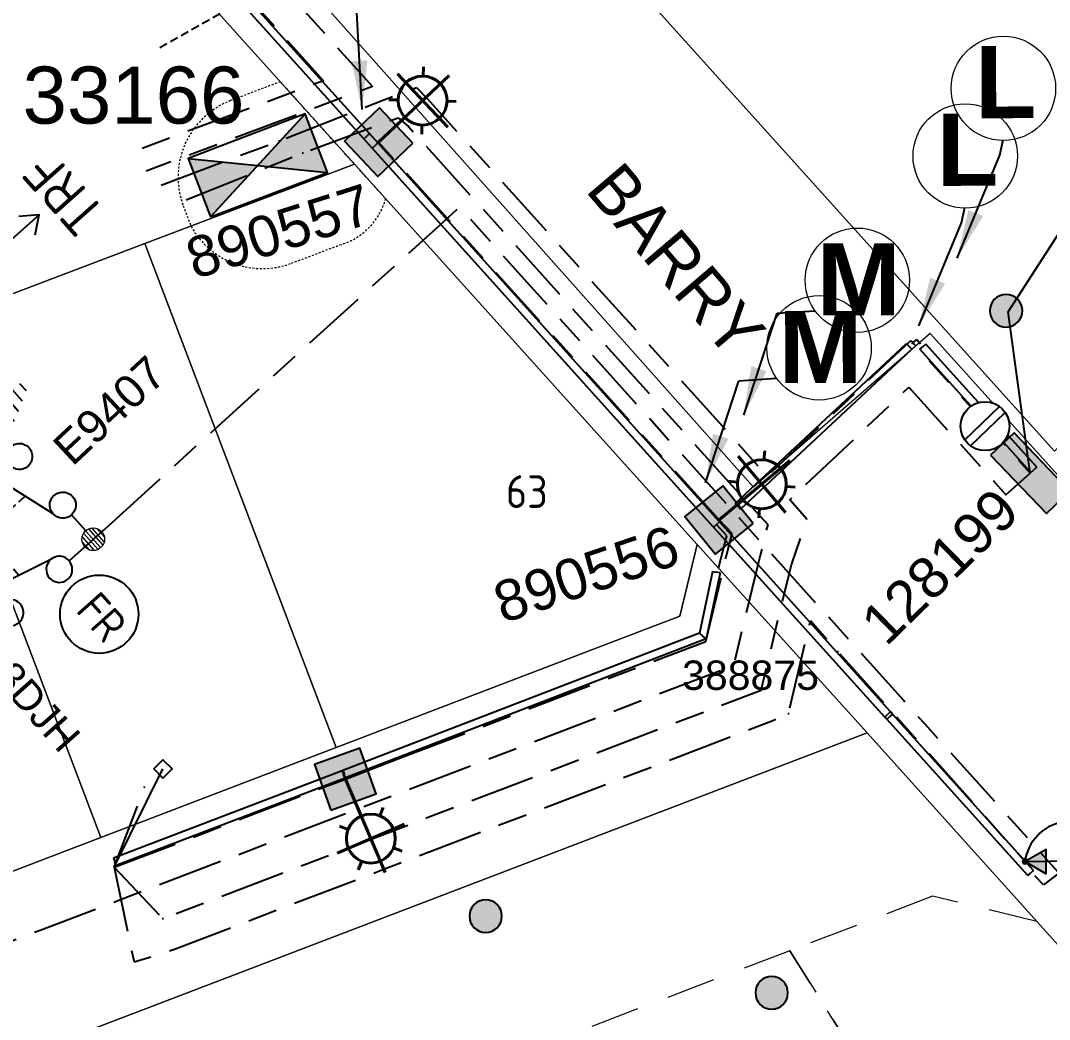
# Model space of a CAD drawing. Header units: metres. Extents: x -1 to 310379, y -2 to 6272124.
# Drawn here: x 309593.7 to 309656.7, y 6271196.6 to 6271257.8 of the extents above; entities that cross this region are included whole.
import ezdxf
from ezdxf.enums import TextEntityAlignment as Align

# ---------------------------------------------------------------- set-up
doc = ezdxf.new("R2010")
doc.units = ezdxf.units.M
for name, pattern in [('A', [0]), ('Cable Exist UG', [8.2, 4, -1.2, 1.8, -1.2]), ('CENTERX2', [4, 2.5, -0.5, 0.5, -0.5]), ('Dash', [5, 3, -2]), ('DASHED', [0.75, 0.5, -0.25]), ('HIDDEN', [0.375, 0.25, -0.125]), ('HIDDEN2', [0.1875, 0.125, -0.0625])]:
    doc.linetypes.add(name, pattern=pattern)
doc.layers.get('0').update_dxf_attribs({"color": 6})
for name, color, linetype in [('_User_LV_Exist', 7, 'Continuous'), ('_User_SL_Exist', 7, 'Continuous'), ('Duct_SP_EXT', 7, 'Continuous'), ('Equip_HV_NEW', 2, 'Continuous'), ('Equip_LV_EXT', 7, 'Continuous'), ('Equip_SP_SL_EXT', 7, 'Continuous'), ('Mains_HV_EXT', 7, 'Continuous'), ('Mains_HV_NEW_V17', 2, 'Continuous'), ('Mains_LV_EXT', 7, 'Continuous'), ('Mains_LV_NEW_Hardwired', 2, 'Continuous'), ('Notes', 7, 'Continuous'), ('Notes_HV_MISC', 7, 'Continuous'), ('Notes_SP_EXT', 7, 'Continuous'), ('Services_SP_EXT', 7, 'Continuous'), ('Sub_SP_EXT', 7, 'Continuous'), ('SupportsOH_SP_TR_HV_LV_SL_EXT', 7, 'Continuous'), ('SupportsUG_SP_LV_EXT', 7, 'Continuous'), ('SupportsUG_SP_LV_SL_EXT', 7, 'Continuous'), ('SupportsUG_SP_SL_EXT', 7, 'Continuous'), ('Trench_SP_EXT', 7, 'Continuous')]:
    doc.layers.add(name, color=color, linetype=linetype)
for name, color, linetype, lineweight in [('Cadastre Developer_SP_EXT', 9, 'Continuous', 5), ('Cadastre Land Parcels_SP_EXT', 9, 'Continuous', 5), ('Cadastre Other Property_SP_EXT', 9, 'HIDDEN', 5), ('Cadastre Roads_SP_EXT', 9, 'Continuous', 5)]:
    doc.layers.add(name, color=color, linetype=linetype, lineweight=lineweight)
doc.layers.add('UNKNOWN_FEATURES', color=1, linetype='DASHED', plot=False)
doc.styles.add('ARIAL', font='arial.ttf', dxfattribs={"height": 2})
doc.styles.add('COLUMN_LABEL', font='arial.ttf')
doc.styles.add('iecARIAL', font='arial.ttf', dxfattribs={"height": 2})
doc.styles.add('iecISOCP', font='isocp.shx')
doc.styles.add('IESYMBOL1', font='isocp.shx')
doc.styles.add('ISOCP', font='isocp.shx', dxfattribs={"height": 1.75})
doc.styles.add('ITALICT', font='ITALICT')
doc.styles.add('POLE_LABEL', font='arial.ttf')
doc.styles.get("Standard").update_dxf_attribs({"font": 'arial.ttf'})
doc.styles.add('SWG_LABEL', font='arial.ttf')
doc.styles.add('SWITCH_LABEL', font='arial.ttf', dxfattribs={"height": 2.5})
doc.linetypes.add('Cable New UG', pattern='A,7,-0.25,["x",Standard,S=2,R=0,X=0.2,Y=-0.8],-2.1', length=9.35)
doc.dimstyles.new('GISCAD Dim Style', dxfattribs={"dimtxt": 2.5, "dimasz": 3, "dimexe": 1.25, "dimexo": 0.625, "dimtad": 1, "dimtoh": 1, "dimdec": 1, "dimtxsty": 'ARIAL', "dimcen": 2.5, "dimadec": 0, "dimazin": 0, "dimtfac": 1, "dimtdec": 1, "dimtmove": 0, "dimatfit": 3, "dimfxl": 1.25, "dimarcsym": 0})

# ---------------------------------------------------------------- blocks, each defined once
blk = doc.blocks.new('*U145')
for points in [[(0, 0), (2.906, 3.16), (4.272, -0.429)], [(0, 0), (-4.272, 0.429), (-2.906, -3.16)]]:
    blk.add_hatch(color=256).paths.add_polyline_path(points)
for p, q in [((2.906, 3.16), (-2.906, -3.16)), ((-4.272, 0.429), (4.272, -0.429))]:
    blk.add_line(p, q)
blk.add_lwpolyline([(-2.906, -3.16), (4.272, -0.429), (2.906, 3.16), (-4.272, 0.429)], close=True)
for tag, height, flags, p in [('ASSET_NUM', 3.5, 8, (2, 2)), ('STREET_CODE', 0.2, 9, (1.5, 0)), ('OPERATING_VOLTAGE', 0.2, 9, (1.5, -0.6)), ('CONSTRUCTED_VOLTAGE', 0.2, 9, (1.5, -0.2)), ('NO_PHASES', 0.2, 9, (1.5, -0.4)), ('ORIENTATION', 0.2, 9, (1.5, -0.8)), ('OWNED_BY', 0.2, 9, (1.5, -1)), ('OPERATED_BY', 0.2, 9, (1.5, -1.2)), ('SECONDARY_VOLTAGE', 0.2, 9, (1.5, -1.6)), ('STATE', 0.2, 9, (1.5, -1.8)), ('MAINTAINED_BY', 0.2, 9, (1.5, -1.4)), ('SUBSTATION_TYPE', 0.2, 9, (1.5, -2.2)), ('USAGE', 0.2, 9, (1.5, -2.4)), ('PARENT', 0.2, 9, (1.5, -2)), ('LEGEND', 0.2, 9, (1.5, -2.6)), ('STREETNAME', 0.2, 9, (1.5, -3)), ('SUBURB', 0.2, 9, (1.5, -3.2)), ('LOCATION', 0.2, 9, (1.5, -2.8)), ('Z', 0.2, 1, (1.5, -3.6)), ('NOTES', 0.2, 9, (1.5, -3.4))]:
    blk.add_attdef(tag, text='', height=height, dxfattribs=dict(flags=flags)).set_placement(p, align=Align.MIDDLE_LEFT)
blk = doc.blocks.new('COLUMN_EXT')
blk.add_hatch(color=256).paths.add_polyline_path([(-1.485, 1.485), (-1.485, -1.485), (1.485, -1.485), (1.485, 1.485)])
blk.add_lwpolyline([(-1.485, -1.485), (1.485, -1.485), (1.485, 1.485), (-1.485, 1.485)], close=True)
for tag, height, style, flags, p in [('ASSET_NUM', 2.5, 'COLUMN_LABEL', 8, (2, 2)), ('STRUCTURE_PLANT_NUMBER', 0.2, 'POLE_LABEL', 9, (1.813, 0.031)), ('STREET_CODE', 0.2, 'COLUMN_LABEL', 9, (1.813, -0.2))]:
    blk.add_attdef(tag, text='', height=height, dxfattribs=dict(style=style, flags=flags)).set_placement(p, align=Align.MIDDLE_LEFT)
at = {"flags": 9}
for tag, p in [('OWNED_BY', (1.813, -0.6)), ('COLUMN_TYPE', (1.813, -0.4)), ('STATE', (1.813, -0.8)), ('USAGE', (1.813, -1)), ('LEGEND', (1.813, -1.2)), ('STREETNAME', (1.813, -1.6)), ('SUBURB', (1.813, -1.8)), ('LOCATION', (1.813, -1.4)), ('NOTES', (1.813, -2))]:
    blk.add_attdef(tag, text='', height=0.2, dxfattribs=at).set_placement(p, align=Align.MIDDLE_LEFT)
at = {"flags": 1}
blk.add_attdef('Z', (1.813, -2.351), '', height=0.2, dxfattribs=at)
blk = doc.blocks.new('PILLAR_EXT')
blk.add_hatch(color=256).paths.add_polyline_path([(-2.475, 0.99), (-2.475, -0.99), (2.475, -0.99), (2.475, 0.99)])
blk.add_lwpolyline([(-2.475, -0.99), (2.475, -0.99), (2.475, 0.99), (-2.475, 0.99)], close=True)
at = {"style": 'iecARIAL', "flags": 8}
blk.add_attdef('ASSET_NUM', (1.5, 3.5), '', height=2.5, dxfattribs=at)
for tag, p, flags in [('OWNED_BY', (0, -0.2), 9), ('STATE', (0, -0.4), 9), ('SUPPORT_TYPE', (0, -0.6), 9), ('USAGE', (0, -0.8), 9), ('LEGEND', (0, -1), 9), ('LOCATION', (0, -1.2), 9), ('NOTES', (0, -1.4), 9), ('STREETNAME', (0, -1.8), 9), ('SUBURB', (0, -2), 1), ('PARENT', (0, -1.6), 9)]:
    blk.add_attdef(tag, p, '', height=0.2, dxfattribs=dict(flags=flags))
blk = doc.blocks.new('*U146')
at = {"lineweight": 40}
for p, q in [((1.176, 3.918), (4.063, 0.466)), ((2.802, 4.246), (2.752, 3.686)), ((0.894, 0.748), (4.345, 3.636)), ((0.565, 2.375), (1.125, 2.325)), ((4.674, 2.009), (4.114, 2.059)), ((0, 0), (1.472, 1.231)), ((2.437, 0.138), (2.487, 0.698))]:
    blk.add_line(p, q, dxfattribs=at)
blk.add_circle((2.62, 2.192), 1.5, dxfattribs=at)
at = {"style": 'iecARIAL', "flags": 8}
blk.add_attdef('ASSET_NUM', (1.5, 1.5), '', height=2.5, dxfattribs=at)
for tag, p, height, flags in [('CONSTRUCTED_VOLTAGE', (0.981, -0.653), 0.2, 9), ('CONTROL_TYPE', (0.981, -0.853), 0.2, 9), ('LANTERN_PURPOSE', (0.981, -1.053), 0.2, 9), ('LANTERN_TYPE', (0.981, -1.253), 0.2, 9), ('NO_PHASES', (0.981, -1.453), 0.2, 9), ('LNUMBER', (2.181, -3.253), 2.5, 8), ('OPERATING_VOLTAGE', (0.981, -1.653), 0.2, 9), ('ORIENTATION', (0.981, -1.853), 0.2, 9), ('OWNED_BY', (0.981, -2.053), 0.2, 9), ('STATE', (0.981, -2.253), 0.2, 9), ('CEXIST', (0.981, -2.653), 0.2, 9), ('USAGE', (0.981, -2.453), 0.2, 9), ('CNEW', (0.981, -2.853), 0.2, 9), ('CNUMBER', (0.981, -3.053), 0.2, 9), ('CREMOVE', (0.981, -3.253), 0.2, 9), ('CREPLACE', (0.981, -3.453), 0.2, 9), ('LKINGHEIGHT', (0.981, -3.653), 0.2, 9), ('LBRACKET', (0.981, -3.853), 0.2, 9), ('LBRACKETVOCAB', (0.981, -4.053), 0.2, 9), ('LCATEGORY', (0.981, -4.253), 0.2, 9), ('LCHARGE1', (0.981, -4.453), 0.2, 9), ('LCHARGE1PERCENT', (0.981, -4.653), 0.2, 9), ('LCHARGE2', (0.981, -4.853), 0.2, 9), ('LCHARGE2PERCENT', (0.981, -5.053), 0.2, 9), ('LCHARGE3', (0.981, -5.253), 0.2, 9), ('LCHARGE3PERCENT', (0.981, -5.453), 0.2, 9), ('LEXIST', (0.981, -5.653), 0.2, 9), ('LLAMP', (0.981, -5.853), 0.2, 9), ('LLAMPVOCAB', (0.981, -6.053), 0.2, 9), ('LMAST', (0.981, -6.253), 0.2, 9), ('LMASTVOCAB', (0.981, -6.453), 0.2, 9), ('LNEW', (0.981, -6.653), 0.2, 9), ('LANTNUMBER', (0.981, -6.853), 0.2, 9), ('LOUTREACH', (0.981, -7.253), 0.2, 9), ('LOUTREACHVOCAB', (0.981, -7.453), 0.2, 9), ('LRATECODE', (0.981, -7.653), 0.2, 9), ('LREMOVE', (0.981, -7.853), 0.2, 9), ('LREPLACE', (0.981, -8.053), 0.2, 9), ('LTYPE', (0.981, -8.253), 0.2, 9), ('LTYPEVOCAB', (0.981, -8.453), 0.2, 9), ('LEGEND', (0.981, -8.653), 0.2, 9), ('LOCATION', (0.981, -8.853), 0.2, 9), ('STREETNAME', (0.981, -9.253), 0.2, 9), ('SUBURB', (0.981, -9.453), 0.2, 1), ('NOTES', (0.981, -9.053), 0.2, 9)]:
    blk.add_attdef(tag, p, '', height=height, dxfattribs=dict(flags=flags))
blk = doc.blocks.new('*U143')
at = {"lineweight": 40}
for p, q in [((2.753, 4.61), (2.737, 4.048)), ((1.06, 1.003), (4.33, 4.094)), ((1.149, 4.184), (4.241, 0.914)), ((0.633, 2.606), (1.196, 2.591)), ((4.757, 2.491), (4.195, 2.507)), ((0, 0), (1.608, 1.52)), ((2.637, 0.487), (2.653, 1.049))]:
    blk.add_line(p, q, dxfattribs=at)
blk.add_circle((2.695, 2.549), 1.5, dxfattribs=at)
at = {"style": 'iecARIAL', "flags": 8}
blk.add_attdef('ASSET_NUM', (1.5, 1.5), '', height=2.5, dxfattribs=at)
for tag, p, height, flags in [('CONSTRUCTED_VOLTAGE', (0.981, -0.653), 0.2, 9), ('CONTROL_TYPE', (0.981, -0.853), 0.2, 9), ('LANTERN_PURPOSE', (0.981, -1.053), 0.2, 9), ('LANTERN_TYPE', (0.981, -1.253), 0.2, 9), ('NO_PHASES', (0.981, -1.453), 0.2, 9), ('LNUMBER', (2.181, -3.253), 2.5, 8), ('OPERATING_VOLTAGE', (0.981, -1.653), 0.2, 9), ('ORIENTATION', (0.981, -1.853), 0.2, 9), ('OWNED_BY', (0.981, -2.053), 0.2, 9), ('STATE', (0.981, -2.253), 0.2, 9), ('CEXIST', (0.981, -2.653), 0.2, 9), ('USAGE', (0.981, -2.453), 0.2, 9), ('CNEW', (0.981, -2.853), 0.2, 9), ('CNUMBER', (0.981, -3.053), 0.2, 9), ('CREMOVE', (0.981, -3.253), 0.2, 9), ('CREPLACE', (0.981, -3.453), 0.2, 9), ('LKINGHEIGHT', (0.981, -3.653), 0.2, 9), ('LBRACKET', (0.981, -3.853), 0.2, 9), ('LBRACKETVOCAB', (0.981, -4.053), 0.2, 9), ('LCATEGORY', (0.981, -4.253), 0.2, 9), ('LCHARGE1', (0.981, -4.453), 0.2, 9), ('LCHARGE1PERCENT', (0.981, -4.653), 0.2, 9), ('LCHARGE2', (0.981, -4.853), 0.2, 9), ('LCHARGE2PERCENT', (0.981, -5.053), 0.2, 9), ('LCHARGE3', (0.981, -5.253), 0.2, 9), ('LCHARGE3PERCENT', (0.981, -5.453), 0.2, 9), ('LEXIST', (0.981, -5.653), 0.2, 9), ('LLAMP', (0.981, -5.853), 0.2, 9), ('LLAMPVOCAB', (0.981, -6.053), 0.2, 9), ('LMAST', (0.981, -6.253), 0.2, 9), ('LMASTVOCAB', (0.981, -6.453), 0.2, 9), ('LNEW', (0.981, -6.653), 0.2, 9), ('LANTNUMBER', (0.981, -6.853), 0.2, 9), ('LOUTREACH', (0.981, -7.253), 0.2, 9), ('LOUTREACHVOCAB', (0.981, -7.453), 0.2, 9), ('LRATECODE', (0.981, -7.653), 0.2, 9), ('LREMOVE', (0.981, -7.853), 0.2, 9), ('LREPLACE', (0.981, -8.053), 0.2, 9), ('LTYPE', (0.981, -8.253), 0.2, 9), ('LTYPEVOCAB', (0.981, -8.453), 0.2, 9), ('LEGEND', (0.981, -8.653), 0.2, 9), ('LOCATION', (0.981, -8.853), 0.2, 9), ('STREETNAME', (0.981, -9.253), 0.2, 9), ('SUBURB', (0.981, -9.453), 0.2, 1), ('NOTES', (0.981, -9.053), 0.2, 9)]:
    blk.add_attdef(tag, p, '', height=height, dxfattribs=dict(flags=flags))
blk = doc.blocks.new('*U144')
at = {"lineweight": 40}
for p, q in [((0, 0), (0.972, -2.273)), ((0.676, -1.58), (2.445, -5.718)), ((2.328, -1.734), (2.119, -2.256)), ((3.63, -2.764), (-0.508, -4.534)), ((-0.354, -2.881), (0.168, -3.091)), ((3.475, -4.416), (2.953, -4.207)), ((0.793, -5.563), (1.003, -5.041))]:
    blk.add_line(p, q, dxfattribs=at)
blk.add_circle((1.561, -3.649), 1.5, dxfattribs=at)
at = {"style": 'iecARIAL', "flags": 8}
blk.add_attdef('ASSET_NUM', (1.5, 1.5), '', height=2.5, dxfattribs=at)
for tag, p, height, flags in [('CONSTRUCTED_VOLTAGE', (0.981, -0.653), 0.2, 9), ('CONTROL_TYPE', (0.981, -0.853), 0.2, 9), ('LANTERN_PURPOSE', (0.981, -1.053), 0.2, 9), ('LANTERN_TYPE', (0.981, -1.253), 0.2, 9), ('NO_PHASES', (0.981, -1.453), 0.2, 9), ('LNUMBER', (2.181, -3.253), 2.5, 8), ('OPERATING_VOLTAGE', (0.981, -1.653), 0.2, 9), ('ORIENTATION', (0.981, -1.853), 0.2, 9), ('OWNED_BY', (0.981, -2.053), 0.2, 9), ('STATE', (0.981, -2.253), 0.2, 9), ('CEXIST', (0.981, -2.653), 0.2, 9), ('USAGE', (0.981, -2.453), 0.2, 9), ('CNEW', (0.981, -2.853), 0.2, 9), ('CNUMBER', (0.981, -3.053), 0.2, 9), ('CREMOVE', (0.981, -3.253), 0.2, 9), ('CREPLACE', (0.981, -3.453), 0.2, 9), ('LKINGHEIGHT', (0.981, -3.653), 0.2, 9), ('LBRACKET', (0.981, -3.853), 0.2, 9), ('LBRACKETVOCAB', (0.981, -4.053), 0.2, 9), ('LCATEGORY', (0.981, -4.253), 0.2, 9), ('LCHARGE1', (0.981, -4.453), 0.2, 9), ('LCHARGE1PERCENT', (0.981, -4.653), 0.2, 9), ('LCHARGE2', (0.981, -4.853), 0.2, 9), ('LCHARGE2PERCENT', (0.981, -5.053), 0.2, 9), ('LCHARGE3', (0.981, -5.253), 0.2, 9), ('LCHARGE3PERCENT', (0.981, -5.453), 0.2, 9), ('LEXIST', (0.981, -5.653), 0.2, 9), ('LLAMP', (0.981, -5.853), 0.2, 9), ('LLAMPVOCAB', (0.981, -6.053), 0.2, 9), ('LMAST', (0.981, -6.253), 0.2, 9), ('LMASTVOCAB', (0.981, -6.453), 0.2, 9), ('LNEW', (0.981, -6.653), 0.2, 9), ('LANTNUMBER', (0.981, -6.853), 0.2, 9), ('LOUTREACH', (0.981, -7.253), 0.2, 9), ('LOUTREACHVOCAB', (0.981, -7.453), 0.2, 9), ('LRATECODE', (0.981, -7.653), 0.2, 9), ('LREMOVE', (0.981, -7.853), 0.2, 9), ('LREPLACE', (0.981, -8.053), 0.2, 9), ('LTYPE', (0.981, -8.253), 0.2, 9), ('LTYPEVOCAB', (0.981, -8.453), 0.2, 9), ('LEGEND', (0.981, -8.653), 0.2, 9), ('LOCATION', (0.981, -8.853), 0.2, 9), ('STREETNAME', (0.981, -9.253), 0.2, 9), ('SUBURB', (0.981, -9.453), 0.2, 1), ('NOTES', (0.981, -9.053), 0.2, 9)]:
    blk.add_attdef(tag, p, '', height=height, dxfattribs=dict(flags=flags))
blk = doc.blocks.new('CCP_EXT')
at = {"flags": 9}
for tag, p in [('OWNED_BY', (0, -1)), ('USAGE', (0, -1.2)), ('STATE', (0, -1.8)), ('LEGEND', (0, -1.4)), ('LIFE_SUPPORT', (0, -1.6)), ('NOTES', (0, -2))]:
    blk.add_attdef(tag, text='', height=0.2, dxfattribs=at).set_placement(p, align=Align.MIDDLE_LEFT)
blk.add_wipeout([(0, 0.566), (0.566, 0), (0, -0.566), (-0.566, 0)])
blk.add_lwpolyline([(-0.566, 0), (0, 0.566), (0.566, 0), (0, -0.566), (-0.566, 0)])
at = {"flags": 1}
blk.add_attdef('Z', (0, 0), '', height=0.2, dxfattribs=at)
at = {"flags": 9}
for tag, p in [('CCP_TYPE', (0, 0)), ('OPERATING_VOLTAGE', (0, -0.6)), ('CONSTRUCTED_VOLTAGE', (0, -0.2)), ('NO_PHASES', (0, -0.4)), ('ORIENTATION', (0, -0.8))]:
    blk.add_attdef(tag, text='', height=0.2, dxfattribs=at).set_placement(p, align=Align.MIDDLE_LEFT)
blk = doc.blocks.new('POLE_EXT')
blk.add_hatch(color=256).paths.add_polyline_path([(-1, 0, 1), (1, 0, 1)])
blk.add_lwpolyline([(-1, 0, 1), (1, 0, 1)], format="xyb", close=True)
for tag, height, flags, p in [('pNumber', 2.5, 8, (-17.84, 2.067)), ('OWNED_BY', 0.2, 9, (1.355, -0.4)), ('PARENT', 0.2, 9, (1.355, -0.6)), ('SPECIAL_USE', 0.2, 9, (1.355, -0.8)), ('STATE', 0.2, 9, (1.355, -1)), ('USAGE', 0.2, 9, (1.355, -1.2)), ('cLV', 0.2, 9, (1.355, -1.4)), ('hDepth', 0.2, 9, (1.355, -1.6)), ('hDia', 0.2, 9, (1.355, -1.8)), ('cHV', 0.2, 9, (1.355, -2)), ('LBRACKET', 0.2, 9, (1.355, -2.2)), ('LExisting', 0.2, 9, (1.355, -2.4)), ('LANTNUMBER', 0.2, 9, (1.355, -2.6)), ('LOther', 0.2, 9, (1.355, -2.8)), ('LRemove', 0.2, 9, (1.355, -3)), ('LEGEND', 0.2, 9, (1.355, -3.2)), ('cLinedev', 0.2, 9, (1.355, -3.4)), ('pExisting', 0.2, 9, (1.355, -3.8)), ('LOCATION', 0.2, 9, (1.355, -3.6)), ('pFooting', 0.2, 9, (1.355, -4.4)), ('PFNUMBER', 0.2, 9, (1.355, -4)), ('NEWPFNUMBER', 0.2, 9, (1.355, -4.2)), ('pNew', 0.2, 9, (1.355, -4.6)), ('pRelocate', 0.2, 9, (1.355, -5)), ('pRemove', 0.2, 9, (1.355, -5.2)), ('pReplace', 0.2, 9, (1.355, -5.4)), ('pStay', 0.2, 9, (1.355, -5.6)), ('cspan', 0.2, 9, (1.355, -6)), ('STREETNAME', 0.2, 9, (1.355, -6.2)), ('SUBURB', 0.2, 9, (1.355, -6.4)), ('pType', 0.2, 9, (1.355, -5.8)), ('OPERATED_BY', 0.2, 9, (1.355, -7.014)), ('NOTES', 0.2, 9, (1.355, -6.6)), ('MAINTAINED_BY', 0.2, 9, (1.355, -6.814))]:
    blk.add_attdef(tag, text='', height=height, dxfattribs=dict(flags=flags)).set_placement(p, align=Align.MIDDLE_LEFT)
at = {"style": 'POLE_LABEL'}
for tag, height, flags, p in [('ASSET_NUM', 2.5, 8, (2, 2)), ('STRUCTURE_PLANT_NUMBER', 0.2, 9, (1.355, 0.028)), ('STREET_CODE', 0.2, 9, (1.355, -0.2))]:
    blk.add_attdef(tag, text='', height=height, dxfattribs=dict(at, flags=flags)).set_placement(p, align=Align.MIDDLE_LEFT)
at = {"flags": 1}
blk.add_attdef('Z', (1.355, -7.328), '', height=0.2, dxfattribs=at)
blk = doc.blocks.new('LV_UG_LINKS_CLOSED_EXT')
blk.add_wipeout([(-1.056, 1.057), (-1.18, 0.916), (-1.286, 0.761), (-1.371, 0.594), (-1.435, 0.417), (-1.476, 0.234), (-1.493, 0.047), (-1.487, -0.14), (-1.458, -0.326), (-1.406, -0.506), (-1.331, -0.678), (-1.236, -0.839), (-1.121, -0.988), (-0.988, -1.12), (-0.84, -1.235), (-0.679, -1.331), (-0.506, -1.406), (-0.326, -1.458), (-0.141, -1.487), (0.047, -1.493), (0.233, -1.476), (0.416, -1.435), (0.593, -1.371), (0.76, -1.286), (0.915, -1.181), (1.056, -1.057), (1.18, -0.916), (1.286, -0.761), (1.371, -0.594), (1.435, -0.417), (1.476, -0.234), (1.493, -0.047), (1.487, 0.14), (1.458, 0.326), (1.406, 0.506), (1.331, 0.678), (1.236, 0.839), (1.121, 0.988), (0.988, 1.12), (0.84, 1.235), (0.679, 1.331), (0.506, 1.406), (0.326, 1.458), (0.141, 1.487), (-0.047, 1.493), (-0.233, 1.476), (-0.416, 1.435), (-0.593, 1.371), (-0.76, 1.286), (-0.915, 1.181)])
for p, q in [((-0.25, -1.479), (-0.25, 1.479)), ((0.25, -1.479), (0.25, 1.479))]:
    blk.add_line(p, q)
blk.add_circle((0, 0), 1.5)
at = {"flags": 9}
for tag, p in [('ACTUAL_STATUS', (0, 0)), ('OPERATING_VOLTAGE', (0, -0.6)), ('CONSTRUCTED_VOLTAGE', (0, -0.2)), ('NO_PHASES', (0, -0.4)), ('ORIENTATION', (0, -0.8)), ('STATE', (0, -1)), ('SWITCH_TYPE', (0, -1.2)), ('USAGE', (0, -1.4)), ('NOTES', (0, -1.6))]:
    blk.add_attdef(tag, text='', height=0.2, dxfattribs=at).set_placement(p, align=Align.MIDDLE_LEFT)
at = {"flags": 1}
blk.add_attdef('Z', (0, 0), '', height=0.2, dxfattribs=at)
blk = doc.blocks.new('SWG_SIE_TRF_NOES_NEW')
for p, q in [((7.008, 0.801), (2.793, 1.949)), ((14.679, 0), (20.536, -0.004))]:
    blk.add_line(p, q)
at = {"linetype": 'DASHED'}
blk.add_lwpolyline([(4.901, 1.375), (4.901, 4.638), (12.609, 4.638)], dxfattribs=at)
for points in [[(2.998, -0.79, 1), (3.002, 0.81, 1)], [(6.998, -0.798, 1), (7.002, 0.801, 1)]]:
    blk.add_lwpolyline(points, format="xyb", close=True)
for points in [[(19.536, -0.753), (20.536, -0.004), (19.536, 0.747)], [(2.2, 0.011), (1.2, 0.011)], [(7.8, 0), (9.453, 0)]]:
    blk.add_lwpolyline(points)
at = {"flags": 1}
blk.add_attdef('Z', (0, 0), '', height=0.2, dxfattribs=at)
at = {"style": 'SWITCH_LABEL', "flags": 9}
blk.add_attdef('STREET_CODE', text='', height=0.2, dxfattribs=at).set_placement((0, -0.2), align=Align.MIDDLE_LEFT)
at = {"flags": 9}
for tag, p in [('ORIENTATION', (0, -0.4)), ('PARENT', (0, -0.6)), ('SUBURB', (0, -1)), ('STREETNAME', (0, -1.2)), ('USAGE', (0, -0.8)), ('OWNED_BY', (0.004, -1.886)), ('LOCATION', (0, -1.4)), ('NOTES', (0, -1.6)), ('OPERATED_BY', (-0.002, -2.108)), ('MAINTAINED_BY', (-0.003, -2.315))]:
    blk.add_attdef(tag, text='', height=0.2, dxfattribs=at).set_placement(p, align=Align.MIDDLE_LEFT)
blk = doc.blocks.new('SWG_FUSE_NEW')
for points in [[(1.151, 0.718), (4.044, -0.706)], [(1.16, -0.715), (4.044, 0.727)]]:
    blk.add_lwpolyline(points)
for centre in [(0.8, -0.001), (4.4, 0.01)]:
    blk.add_circle(centre, 0.8)
blk = doc.blocks.new('SWG_SIE_TRF_NEW')
at = {"linetype": 'CENTERX2'}
blk.add_blockref('SWG_SIE_TRF_NOES_NEW', (0, 0), dxfattribs=at)
at = {"linetype": 'CENTERX2', "rotation": 180}
blk.add_blockref('SWG_FUSE_NEW', (14.679, 0), dxfattribs=at)
at = {"style": 'IESYMBOL1'}
blk.add_text('TRF', height=2.5, rotation=89.98256, dxfattribs=at).set_placement((22.515, -0.055), align=Align.MIDDLE_CENTER)
blk = doc.blocks.new('FAULT_INDIC_SE')
blk.add_circle((0, 0), 2.4)
at = {"insert": (-1.152, 1.002), "char_height": 2, "width": 2.70423, "attachment_point": 1, "style": 'iecISOCP'}
blk.add_mtext('FR', dxfattribs=at)
blk = doc.blocks.new('SWG_SIE_SU_NEW')
blk.add_line((5.808, 0.79), (1.594, 1.938))
at = {"linetype": 'A', "lineweight": 0}
for p, q in [((8.381, 0.659), (8.379, -0.682)), ((8.579, -0.712), (8.581, 0.688)), ((8.781, 0.659), (8.779, -0.683)), ((7.981, 0.347), (7.98, -0.368)), ((8.18, -0.584), (8.181, 0.562)), ((8.98, -0.588), (8.981, 0.564)), ((9.181, 0.351), (9.18, -0.376))]:
    blk.add_line(p, q, dxfattribs=at)
at = {"linetype": 'DASHED'}
blk.add_lwpolyline([(3.701, 1.364), (3.701, 4.733), (7.222, 4.733)], dxfattribs=at)
for points in [[(1.798, -0.802, 1), (1.802, 0.798, 1)], [(5.798, -0.81, 1), (5.802, 0.79, 1)]]:
    blk.add_lwpolyline(points, format="xyb", close=True)
for points in [[(1, 0), (0, 0)], [(6.6, -0.012), (10.1, -0.012)]]:
    blk.add_lwpolyline(points)
at = {"linetype": 'A', "lineweight": 0}
blk.add_circle((8.582, -0.012), 0.7, dxfattribs=at)
at = {"style": 'SWG_LABEL', "flags": 8}
blk.add_attdef('ASSET_NUM', text='', height=2.5, rotation=179.95437, dxfattribs=at).set_placement((-2.4, 0.012), align=Align.MIDDLE_LEFT)
at = {"flags": 1}
blk.add_attdef('Z', (0, 0), '', height=0.2, dxfattribs=at)
at = {"style": 'SWITCH_LABEL', "flags": 9}
blk.add_attdef('STREET_CODE', text='', height=0.2, dxfattribs=at).set_placement((0, 0), align=Align.MIDDLE_LEFT)
at = {"flags": 9}
for tag, p in [('ORIENTATION', (0, -0.2)), ('USAGE', (0, -0.6)), ('PARENT', (0, -0.4)), ('SUBURB', (0, -0.8)), ('STREETNAME', (0, -1)), ('LOCATION', (0, -1.2)), ('OPERATED_BY', (-0.013, -1.84)), ('OWNED_BY', (-0.007, -1.617)), ('NOTES', (0, -1.4)), ('MAINTAINED_BY', (-0.015, -2.047))]:
    blk.add_attdef(tag, text='', height=0.2, dxfattribs=at).set_placement(p, align=Align.MIDDLE_LEFT)
blk = doc.blocks.new('SWG_SIE_ES_NEW')
for p, q in [((-5.793, 0.779), (-1.793, 1.926)), ((0.012, -1.212), (2.412, -1.207)), ((0.313, -1.811), (2.113, -1.807)), ((0.614, -2.41), (1.814, -2.408)), ((0.915, -3.01), (1.515, -3.008))]:
    blk.add_line(p, q)
for points in [[(-5.789, -0.821, -1), (-5.793, 0.779, -1)], [(-1.789, -0.813, -1), (-1.793, 0.787, -1)]]:
    blk.add_lwpolyline(points, format="xyb", close=True)
for points in [[(-6.591, -0.023), (-7.891, -0.023)], [(-0.991, -0.012), (1.212, -0.012), (1.212, -1.209)]]:
    blk.add_lwpolyline(points)
at = {"flags": 1}
blk.add_attdef('Z', (0, 0), '', height=0.2, dxfattribs=at)
at = {"style": 'SWITCH_LABEL', "flags": 9}
blk.add_attdef('STREET_CODE', text='', height=0.2, dxfattribs=at).set_placement((0, -0.2), align=Align.MIDDLE_LEFT)
at = {"flags": 9}
for tag, p in [('ORIENTATION', (0, -0.4)), ('PARENT', (0, -0.6)), ('SUBURB', (0, -1)), ('STREETNAME', (0, -1.2)), ('USAGE', (0, -0.8)), ('OWNED_BY', (0.004, -1.783)), ('LOCATION', (0, -1.4)), ('NOTES', (0, -1.6)), ('OPERATED_BY', (-0.003, -2.005)), ('MAINTAINED_BY', (-0.004, -2.212))]:
    blk.add_attdef(tag, text='', height=0.2, dxfattribs=at).set_placement(p, align=Align.MIDDLE_LEFT)
at = {"style": 'ARIAL', "flags": 8}
blk.add_attdef('ASSET_NUM', text='', height=2, dxfattribs=at).set_placement((14.296, -5.086), align=Align.MIDDLE_RIGHT)
blk = doc.blocks.new('*U152')
for p, q in [((-1.6, 0), (-1.6, 54.053)), ((-1.6, 54.053), (-0.8, 54.053)), ((0, 54.053), (-0.8, 54.053)), ((0, 0), (0, 54.053)), ((-1.6, 0), (-0.8, 0)), ((0, 0), (-0.8, 0))]:
    blk.add_line(p, q)
at = {"style": 'ARIAL'}
blk.add_attdef('SWG_TYPE', text='', height=1.8, rotation=90, dxfattribs=at).set_placement((-0.8, 54.798), align=Align.MIDDLE_LEFT)
blk.add_attdef('SUB_TYPE', text='', height=1.8, rotation=90, dxfattribs=at).set_placement((-0.8, -0.757), align=Align.MIDDLE_RIGHT)
blk = doc.blocks.new('UGOH_EXT')
blk.add_hatch(color=256).paths.add_polyline_path([(-0.753, 1.698), (0.747, 1.698), (-0.003, 2.997)])
at = {"color": 1}
blk.add_lwpolyline([(-0.753, 1.698), (0.747, 1.698), (-0.003, 2.997)], close=True, dxfattribs=at)
for tag, flags, p in [('CONSTRUCTED_VOLTAGE', 9, (1.5, 0)), ('OPERATING_VOLTAGE', 9, (1.5, -0.2)), ('ORIENTATION', 9, (1.5, -0.4)), ('STATE', 9, (1.5, -0.6)), ('OWNED_BY', 9, (1.5, -1)), ('OPERATED_BY', 9, (1.5, -1.2)), ('USAGE', 9, (1.5, -0.8)), ('ACTUAL_STATUS', 9, (1.5, -1.6)), ('MAINTAINED_BY', 9, (1.5, -1.4)), ('NUMBER_OF_PHASES', 9, (1.5, -1.8)), ('TYPE', 1, (1.5, -2))]:
    blk.add_attdef(tag, text='', height=0.2, dxfattribs=dict(flags=flags)).set_placement(p, align=Align.MIDDLE_LEFT)
blk = doc.blocks.new('BOND POINT')
blk.add_hatch(color=256).paths.add_polyline_path([(-1, 0, 1), (1, 0, 1)])
blk.add_lwpolyline([(-1, 0, 1), (1, 0, 1)], format="xyb", close=True)

msp = doc.modelspace()

# ---------------------------------------------------------------- linework, layer by layer
at = {"layer": '_User_SL_Exist', "linetype": 'Cable Exist UG'}
for points in [[(309636.479, 6271227.215), (309615.616, 6271250.377)], [(309613.574, 6271211.33), (309617.166, 6271212.704), (309617.166, 6271212.704), (309635.664, 6271219.771), (309636.932, 6271225.044), (309637.29, 6271226.395), (309636.479, 6271227.215)]]:
    msp.add_lwpolyline(points, dxfattribs=at)
at = {"layer": 'Cadastre Developer_SP_EXT', "linetype": 'Dash'}
for points in [[(309655.953, 6271202.606), (309649.565, 6271204.145), (309640.818, 6271200.803), (309655.313, 6271177.629), (309672.524, 6271184.206), (309655.953, 6271202.606)], [(309640.818, 6271200.803), (309628.146, 6271195.962), (309642.64, 6271172.788), (309655.313, 6271177.629), (309640.818, 6271200.803)]]:
    msp.add_lwpolyline(points, close=True, dxfattribs=at)
at = {"layer": 'Cadastre Land Parcels_SP_EXT', "linetype": 'Continuous'}
for points in [[(309767.32, 6271341.109), (309724.764, 6271388.349), (309611.989, 6271281.482), (309657.037, 6271231.428), (309767.32, 6271341.109)], [(309601.287, 6271244.168), (309614.13, 6271249.038), (309592.209, 6271273.371), (309585.77, 6271274.901), (309579.701, 6271272.601), (309591.902, 6271240.609), (309601.287, 6271244.168)], [(309634.076, 6271221.322), (309635.133, 6271225.721), (309614.13, 6271249.038), (309601.287, 6271244.168), (309613.019, 6271213.266), (309634.076, 6271221.322)], [(309613.019, 6271213.266), (309601.287, 6271244.168), (309591.902, 6271240.609), (309586.849, 6271238.693), (309598.583, 6271207.743), (309613.019, 6271213.266)], [(309598.583, 6271207.743), (309586.849, 6271238.693), (309577.598, 6271235.185), (309574.303, 6271233.936), (309586.03, 6271202.941), (309598.583, 6271207.743)], [(309352.538, 6271035.154), (309410.038, 6271057.127), (309431.602, 6271065.367), (309498.654, 6271090.99), (309515.56, 6271097.45), (309544.629, 6271108.558), (309572.862, 6271119.346), (309603.262, 6271130.962), (309621.129, 6271137.79), (309655.718, 6271151.006), (309690.466, 6271164.284), (309659.843, 6271198.286), (309645.549, 6271214.158), (309407.648, 6271123.169), (309382.758, 6271113.649), (309184.979, 6271038), (309047.186, 6270985.291), (309033.174, 6270980.141), (309109.289, 6270942.194), (309352.538, 6271035.154)]]:
    msp.add_lwpolyline(points, close=True, dxfattribs=at)
at = {"layer": 'Cadastre Other Property_SP_EXT', "linetype": 'HIDDEN2'}
msp.add_lwpolyline([(309609.587, 6271254.081), (309606.542, 6271252.926), (309606.542, 6271252.926, 0.41255), (309603.64, 6271246.479), (309603.64, 6271246.479), (309604.118, 6271245.217), (309604.118, 6271245.217, 0.374348), (309610.269, 6271242.951), (309610.269, 6271242.951), (309613.234, 6271244.075), (309613.234, 6271244.075, 0.263007), (309616.043, 6271246.914), (309616.043, 6271246.914), (309609.587, 6271254.081)], format="xyb", close=True, dxfattribs=at)
at = {"layer": 'Duct_SP_EXT'}
for p, q in [((309614.705, 6271250.581), (309607.222, 6271258.888)), ((309615.062, 6271250.902), (309607.578, 6271259.209)), ((309614.705, 6271250.581), (309614.883, 6271250.741)), ((309614.705, 6271250.581), (309614.883, 6271250.741)), ((309615.214, 6271250.016), (309614.705, 6271250.581)), ((309615.062, 6271250.902), (309614.883, 6271250.741)), ((309615.062, 6271250.902), (309614.883, 6271250.741)), ((309615.571, 6271250.337), (309615.062, 6271250.902)), ((309615.214, 6271250.016), (309615.393, 6271250.176)), ((309636.144, 6271226.78), (309615.214, 6271250.016)), ((309615.571, 6271250.337), (309615.393, 6271250.176)), ((309636.501, 6271227.102), (309615.571, 6271250.337)), ((309637.456, 6271228.228), (309647.969, 6271238.031)), ((309647.969, 6271238.031), (309648.133, 6271237.855)), ((309648.296, 6271237.68), (309648.133, 6271237.855)), ((309648.786, 6271237.679), (309648.965, 6271237.839)), ((309649.143, 6271238), (309648.965, 6271237.839)), ((309655.951, 6271230.451), (309649.143, 6271238)), ((309637.784, 6271227.877), (309648.296, 6271237.68)), ((309655.595, 6271230.13), (309648.786, 6271237.679)), ((309655.595, 6271230.13), (309655.773, 6271230.29)), ((309655.951, 6271230.451), (309655.773, 6271230.29)), ((309637.456, 6271228.228), (309637.62, 6271228.052)), ((309637.784, 6271227.877), (309637.62, 6271228.052)), ((309636.501, 6271227.102), (309636.322, 6271226.941)), ((309636.501, 6271227.102), (309636.322, 6271226.941)), ((309646.991, 6271215.456), (309636.501, 6271227.102)), ((309636.144, 6271226.78), (309636.322, 6271226.941)), ((309636.144, 6271226.78), (309636.322, 6271226.941)), ((309646.634, 6271215.135), (309636.144, 6271226.78)), ((309636.079, 6271224.065), (309635.279, 6271220.277)), ((309636.548, 6271223.966), (309635.695, 6271219.923)), ((309636.079, 6271224.065), (309636.314, 6271224.016)), ((309636.548, 6271223.966), (309636.314, 6271224.016)), ((309635.279, 6271220.277), (309613.412, 6271211.846)), ((309635.279, 6271220.277), (309635.487, 6271220.1)), ((309635.695, 6271219.923), (309613.584, 6271211.398)), ((309635.695, 6271219.923), (309635.487, 6271220.1)), ((309646.634, 6271215.135), (309646.812, 6271215.295)), ((309646.759, 6271214.995), (309646.634, 6271215.135)), ((309646.759, 6271214.995), (309646.938, 6271215.156)), ((309646.759, 6271214.995), (309646.938, 6271215.156)), ((309646.991, 6271215.456), (309646.812, 6271215.295)), ((309647.116, 6271215.317), (309646.938, 6271215.156)), ((309647.116, 6271215.317), (309646.938, 6271215.156)), ((309647.116, 6271215.317), (309646.991, 6271215.456)), ((309655.751, 6271205.729), (309647.116, 6271215.317)), ((309655.394, 6271205.408), (309646.759, 6271214.995)), ((309613.412, 6271211.846), (309613.383, 6271211.835)), ((309613.383, 6271211.835), (309613.469, 6271211.611)), ((309613.412, 6271211.846), (309613.498, 6271211.622)), ((309613.412, 6271211.846), (309613.498, 6271211.622)), ((309613.555, 6271211.387), (309613.469, 6271211.611)), ((309613.584, 6271211.398), (309613.498, 6271211.622)), ((309613.584, 6271211.398), (309613.498, 6271211.622)), ((309613.584, 6271211.398), (309613.555, 6271211.387)), ((309599.365, 6271206.481), (309599.451, 6271206.256)), ((309599.536, 6271206.032), (309599.451, 6271206.256)), ((309655.751, 6271205.729), (309655.573, 6271205.568)), ((309655.394, 6271205.408), (309655.573, 6271205.568))]:
    msp.add_line(p, q, dxfattribs=at)
at = {"layer": 'Mains_LV_EXT', "linetype": 'Cable Exist UG', "flags": 128}
for points in [[(309610.502, 6271280.144), (309614.006, 6271276.013), (309612.576, 6271274.837), (309612.576, 6271274.837), (309609.016, 6271278.806), (309604.636, 6271283.788), (309595.716, 6271275.449), (309615.238, 6271253.791), (309609.014, 6271251.457), (309601.359, 6271248.596)], [(309512.99, 6271249.421), (309530.515, 6271256.045), (309530.515, 6271256.045), (309537.901, 6271258.847), (309537.242, 6271260.4), (309539.818, 6271261.713), (309539.818, 6271261.713), (309562.708, 6271270.317), (309562.744, 6271270.316), (309564.81, 6271271.195), (309564.81, 6271271.195), (309584.162, 6271278.536), (309585.762, 6271279.036), (309586.856, 6271276.471), (309588.126, 6271276.345), (309588.126, 6271276.345), (309592.92, 6271275.633), (309593.757, 6271274.641), (309593.757, 6271274.641), (309612.237, 6271254.146), (309607.85, 6271252.506), (309600.257, 6271249.679)], [(309602.279, 6271247.748), (309609.515, 6271250.456), (309609.515, 6271250.456), (309615.925, 6271252.976), (309617.944, 6271253.732), (309617.944, 6271253.732), (309618.588, 6271253.054), (309619.512, 6271252.028), (309619.512, 6271252.028), (309639.437, 6271229.908), (309648.233, 6271238.22), (309648.233, 6271238.22), (309655.55, 6271230.09)]]:
    msp.add_lwpolyline(points, dxfattribs=at)
at = {"layer": 'Mains_LV_NEW_Hardwired', "color": 7, "linetype": 'Continuous'}
msp.add_arc((309658.064, 6271205.879), 2.869, 319.22967, 171.80221, dxfattribs=at).dxf.unprotected_set("ltscale", 0)
at = {"layer": 'Notes_HV_MISC', "color": 2, "lineweight": 0}
for centre in [(309653.907, 6271253.674), (309644.953, 6271241.915)]:
    msp.add_circle(centre, 3.2, dxfattribs=at)
at = {"layer": 'Notes_SP_EXT', "color": 2, "lineweight": 0}
for centre in [(309651.566, 6271249.527), (309642.611, 6271237.768)]:
    msp.add_circle(centre, 3.2, dxfattribs=at)
at = {"layer": 'Services_SP_EXT'}
for points in [[(309654.197, 6271239.969), (309663.023, 6271253.638), (309665.606, 6271261.711)], [(309655.55, 6271230.089), (309654.197, 6271239.969)]]:
    msp.add_lwpolyline(points, dxfattribs=at)
at = {"layer": 'Trench_SP_EXT', "linetype": 'Cable Exist UG'}
for points in [[(309648.288, 6271238.016), (309648.603, 6271238.278), (309648.828, 6271238.007)], [(309636.479, 6271227.215), (309637.347, 6271227.927)], [(309636.454, 6271224.255), (309636.948, 6271226.246), (309636.326, 6271226.937)], [(309599.41, 6271205.92), (309601.29, 6271210.883)], [(309658.275, 6271206.313), (309656.373, 6271204.852), (309655.841, 6271205.406)]]:
    msp.add_lwpolyline(points, dxfattribs=at)
at = {"layer": 'UNKNOWN_FEATURES'}
msp.add_lwpolyline([(309602.197, 6271256.178), (309614.108, 6271262.932)], dxfattribs=at)

# ---------------------------------------------------------------- block references
at = {"layer": 'Equip_HV_NEW', "linetype": 'CENTERX2', "rotation": 221.6855509963869}
msp.add_blockref('*U152', (309555.574, 6271258.512), dxfattribs=at).add_auto_attribs({'SUB_TYPE': 'PM', 'SWG_TYPE': '8DJH'})
at = {"layer": 'Equip_HV_NEW', "linetype": 'CENTERX2'}
ref = msp.add_blockref('SWG_SIE_TRF_NEW', (309579.473, 6271232.268), dxfattribs=dict(at, rotation=41.68555099638694))
ref.add_attrib('ASSET_NUM', 'E9404', dxfattribs={"layer": '0', "height": 2.5, "rotation": 43, "style": 'SWG_LABEL'}).set_placement((309569.857, 6271224.3), align=Align.MIDDLE_LEFT)
ref = msp.add_blockref('SWG_SIE_ES_NEW', (309592.39, 6271232.437), dxfattribs=dict(at, rotation=131.685550996387))
ref.add_attrib('ASSET_NUM', 'E9407', dxfattribs={"layer": '0', "height": 2, "rotation": 43, "style": 'ARIAL'}).set_placement((309602.07, 6271236.693), align=Align.MIDDLE_RIGHT)
ref = msp.add_blockref('SWG_SIE_SU_NEW', (309591.704, 6271220.338), dxfattribs=dict(at, rotation=41.68555099638694))
ref.add_attrib('ASSET_NUM', 'E9403', dxfattribs={"layer": '0', "height": 2.5, "rotation": 43, "style": 'SWG_LABEL'}).set_placement((309581.401, 6271212.077), align=Align.MIDDLE_LEFT)
at = {"layer": 'Equip_HV_NEW', "linetype": 'CENTERX2', "rotation": 311.685550996387}
msp.add_blockref('FAULT_INDIC_SE', (309598.491, 6271221.438), dxfattribs=at)
at = {"layer": 'Equip_LV_EXT', "linetype": 'Cable Exist UG', "rotation": 90.019497692274}
msp.add_blockref('UGOH_EXT', (309658.229, 6271206.271), dxfattribs=at)
at = {"layer": 'Equip_SP_SL_EXT'}
for name, p in [('*U143', (309615.616, 6271250.377)), ('*U146', (309636.479, 6271227.215)), ('*U144', (309613.574, 6271211.33))]:
    msp.add_blockref(name, p, dxfattribs=at)
at = {"layer": 'Mains_LV_NEW_Hardwired', "color": 7, "linetype": 'Continuous', "xscale": 0.15, "yscale": 0.15, "zscale": 0.15}
msp.add_blockref('BOND POINT', (309655.225, 6271206.288), dxfattribs=at).dxf.unprotected_set("ltscale", 0)
at = {"layer": 'Sub_SP_EXT'}
ref = msp.add_blockref('*U145', (309608.207, 6271248.951), dxfattribs=at)
ref.add_attrib('ASSET_NUM', '33166', dxfattribs={"height": 3.5}).set_placement((309607.387, 6271253.264), align=Align.MIDDLE_RIGHT)
at = {"layer": 'SupportsOH_SP_TR_HV_LV_SL_EXT'}
for p in [(309654.067, 6271240.042), (309622.174, 6271202.927), (309639.702, 6271198.226)]:
    msp.add_blockref('POLE_EXT', p, dxfattribs=at)
at = {"layer": 'SupportsUG_SP_LV_EXT'}
ref = msp.add_blockref('PILLAR_EXT', (309655.55, 6271230.089), dxfattribs=dict(at, rotation=313.6794416495813))
ref.add_attrib('ASSET_NUM', '128199', dxfattribs={"height": 2.5, "rotation": 44.44756, "style": 'iecARIAL'}).set_placement((309645.843, 6271220.294), align=Align.MIDDLE_LEFT)
at = {"layer": 'SupportsUG_SP_SL_EXT'}
ref = msp.add_blockref('COLUMN_EXT', (309615.616, 6271250.377), dxfattribs=dict(at, rotation=133.5478813246699))
ref.add_attrib('ASSET_NUM', '890557', dxfattribs={"layer": 'SupportsUG_SP_LV_SL_EXT', "height": 2.5, "rotation": 17.69311, "style": 'COLUMN_LABEL'}).set_placement((309615.055, 6271246.689), align=Align.MIDDLE_RIGHT)
ref = msp.add_blockref('COLUMN_EXT', (309636.479, 6271227.215), dxfattribs=dict(at, rotation=128.9452403474355))
ref.add_attrib('ASSET_NUM', '890556', dxfattribs={"layer": 'SupportsUG_SP_LV_SL_EXT', "height": 2.5, "rotation": 18.6737, "style": 'COLUMN_LABEL'}).set_placement((309633.857, 6271225.771), align=Align.MIDDLE_RIGHT)
at = {"layer": 'SupportsUG_SP_SL_EXT', "rotation": 19.71979510629959}
msp.add_blockref('COLUMN_EXT', (309613.574, 6271211.33), dxfattribs=at)

# ---------------------------------------------------------------- texts
at = {"layer": 'Cadastre Land Parcels_SP_EXT', "style": 'ISOCP'}
msp.add_text('63', height=2, dxfattribs=at).set_placement((309623.416, 6271227.952))
at = {"layer": 'Duct_SP_EXT'}
msp.add_text('388875', height=1.8, dxfattribs=at).set_placement((309634.211, 6271216.797))
at = {"layer": 'Notes', "insert": (309633.844, 6271243.132), "char_height": 3, "attachment_point": 5, "rotation": 310.43954, "style": 'ITALICT'}
msp.add_mtext('{\\fStylus BT|b0|i0|c0|p34;BARRY }', dxfattribs=at)
at = {"layer": 'Notes_HV_MISC', "color": 2, "lineweight": 0, "char_height": 4.424, "width": 2.6544, "attachment_point": 2, "rotation": 0.10038, "style": 'iecISOCP'}
for s, insert in [('{\\fArial|b1|i0|c0|p34;L}', (309654.041, 6271256.272)), ('{\\fArial|b1|i0|c0|p34;M}', (309645.031, 6271244.18))]:
    msp.add_mtext(s, dxfattribs=dict(at, insert=insert))
at = {"layer": 'Notes_SP_EXT', "color": 2, "lineweight": 0, "char_height": 4.424, "width": 2.6544, "attachment_point": 2, "rotation": 0.10038, "style": 'iecISOCP'}
for s, insert in [('{\\fArial|b1|i0|c0|p34;L}', (309651.699, 6271252.125)), ('{\\fArial|b1|i0|c0|p34;M}', (309642.689, 6271240.033))]:
    msp.add_mtext(s, dxfattribs=dict(at, insert=insert))

# ---------------------------------------------------------------- leaders
at = {"layer": 'Notes_HV_MISC', "color": 2, "lineweight": 0}
for points in [[(309651.062, 6271243.269), (309653.689, 6271249.573), (309653.892, 6271250.514)], [(309637.987, 6271233.644), (309640.038, 6271239.886), (309642.346, 6271240.046)]]:
    msp.add_leader(points, dimstyle='GISCAD Dim Style', override={"dimgap": 0.625, "dimtad": 0}, dxfattribs=at)
at = {"layer": 'Notes_SP_EXT', "color": 2, "lineweight": 0}
for points in [[(309614.599, 6271252.372), (309614.228, 6271259.098), (309616.679, 6271260.291)], [(309648.72, 6271239.122), (309651.347, 6271245.426), (309651.55, 6271246.367)], [(309635.646, 6271229.498), (309637.696, 6271235.739), (309640.004, 6271235.899)]]:
    msp.add_leader(points, dimstyle='GISCAD Dim Style', override={"dimgap": 0.625, "dimtad": 0}, dxfattribs=at)

# ---------------------------------------------------------------- next in the draw order: block references
at = {"layer": 'Services_SP_EXT'}
msp.add_blockref('CCP_EXT', (309602.393, 6271211.949), dxfattribs=at)

# ---------------------------------------------------------------- next in the draw order: linework, layer by layer
at = {"layer": '_User_LV_Exist', "linetype": 'Cable Exist UG', "flags": 128}
for points in [[(309599.41, 6271205.92), (309602.381, 6271202.773), (309602.381, 6271202.773), (309615.003, 6271207.594), (309618.595, 6271208.968), (309639.06, 6271216.787), (309640.81, 6271224.063), (309640.918, 6271224.471), (309641.864, 6271227.272), (309640.811, 6271228.454), (309640.811, 6271228.454), (309648.118, 6271235.359), (309654.063, 6271228.752), (309655.55, 6271230.09)], [(309599.41, 6271205.92), (309600.623, 6271200.116), (309603.095, 6271200.904), (309603.095, 6271200.904), (309615.717, 6271205.725), (309619.309, 6271207.099), (309639.774, 6271214.919), (309640.727, 6271215.348), (309640.727, 6271215.348), (309642.088, 6271221.043), (309643.755, 6271219.154), (309643.755, 6271219.154), (309647.038, 6271215.493), (309648.467, 6271213.907), (309648.467, 6271213.907), (309655.232, 6271206.267), (309658.275, 6271206.313)]]:
    msp.add_lwpolyline(points, dxfattribs=at)
at = {"layer": '_User_SL_Exist', "linetype": 'Cable Exist UG'}
msp.add_lwpolyline([(309599.41, 6271205.92), (309613.574, 6271211.33)], dxfattribs=at)
at = {"layer": 'Cadastre Roads_SP_EXT', "linetype": 'Continuous'}
msp.add_lwpolyline([(309645.549, 6271214.158), (309635.133, 6271225.721), (309634.076, 6271221.322), (309613.019, 6271213.266), (309598.583, 6271207.743), (309586.03, 6271202.941), (309573.487, 6271198.142), (309559.102, 6271192.64), (309546.591, 6271187.854), (309534.094, 6271183.072), (309519.752, 6271177.586), (309507.283, 6271172.817), (309494.828, 6271168.052), (309480.584, 6271162.603), (309468.156, 6271157.849), (309455.739, 6271153.097), (309441.495, 6271147.648), (309429.11, 6271142.911), (309412.069, 6271136.391), (309402.612, 6271132.774), (309407.648, 6271123.169), (309645.549, 6271214.158)], close=True, dxfattribs=at)
at = {"layer": 'Duct_SP_EXT'}
for p, q in [((309613.383, 6271211.835), (309599.365, 6271206.481)), ((309613.555, 6271211.387), (309599.536, 6271206.032))]:
    msp.add_line(p, q, dxfattribs=at)
at = {"layer": 'Mains_HV_EXT', "linetype": 'Cable Exist UG', "flags": 128}
msp.add_lwpolyline([(309599.254, 6271227.046), (309608.422, 6271235.368), (309615.197, 6271241.519), (309619.358, 6271245.296), (309619.358, 6271245.296), (309620.575, 6271246.401), (309624.325, 6271242.202), (309624.325, 6271242.202), (309647.778, 6271216.166), (309649.08, 6271214.72), (309649.08, 6271214.72), (309657.415, 6271205.465)], dxfattribs=at)
at = {"layer": 'Mains_HV_NEW_V17', "color": 2, "linetype": 'Cable New UG', "lineweight": 0, "flags": 128}
msp.add_lwpolyline([(309815.071, 6271482.052), (309832.468, 6271498.209), (309849.214, 6271479.396), (309891.369, 6271433.71), (309857.888, 6271400.534), (309823.679, 6271365.982), (309765.065, 6271307.516), (309709.525, 6271252.333), (309674.259, 6271217.353), (309674.117, 6271211.401), (309672.127, 6271213.438), (309649.413, 6271238.656), (309638.582, 6271229.228), (309598.915, 6271273.84), (309588.411, 6271264.313), (309576.056, 6271253.097)], dxfattribs=at)
at = {"layer": 'Mains_LV_EXT', "linetype": 'Cable Exist UG', "flags": 128}
msp.add_lwpolyline([(309603.814, 6271246.845), (309610.965, 6271249.715), (309610.965, 6271249.715), (309616.819, 6271251.876), (309617.442, 6271251.338), (309618.026, 6271250.689), (309637.951, 6271228.569), (309639.46, 6271226.938), (309639.001, 6271225.045), (309639.001, 6271225.045), (309638.871, 6271224.554), (309637.362, 6271218.279), (309617.881, 6271210.836), (309614.288, 6271209.462), (309594.873, 6271202.046), (309594.873, 6271202.046), (309574.794, 6271194.376), (309572.863, 6271193.589), (309572.015, 6271195.456), (309572.015, 6271195.456), (309547.215, 6271185.983)], dxfattribs=at)
at = {"layer": 'Services_SP_EXT'}
msp.add_lwpolyline([(309599.41, 6271205.92), (309602.393, 6271211.949)], dxfattribs=at)

# ---------------------------------------------------------------- next in the draw order: block references
at = {"layer": 'Equip_LV_EXT', "rotation": 313.6794416495813}
msp.add_blockref('LV_UG_LINKS_CLOSED_EXT', (309652.777, 6271232.966), dxfattribs=at)

doc.saveas('drawing.dxf')
